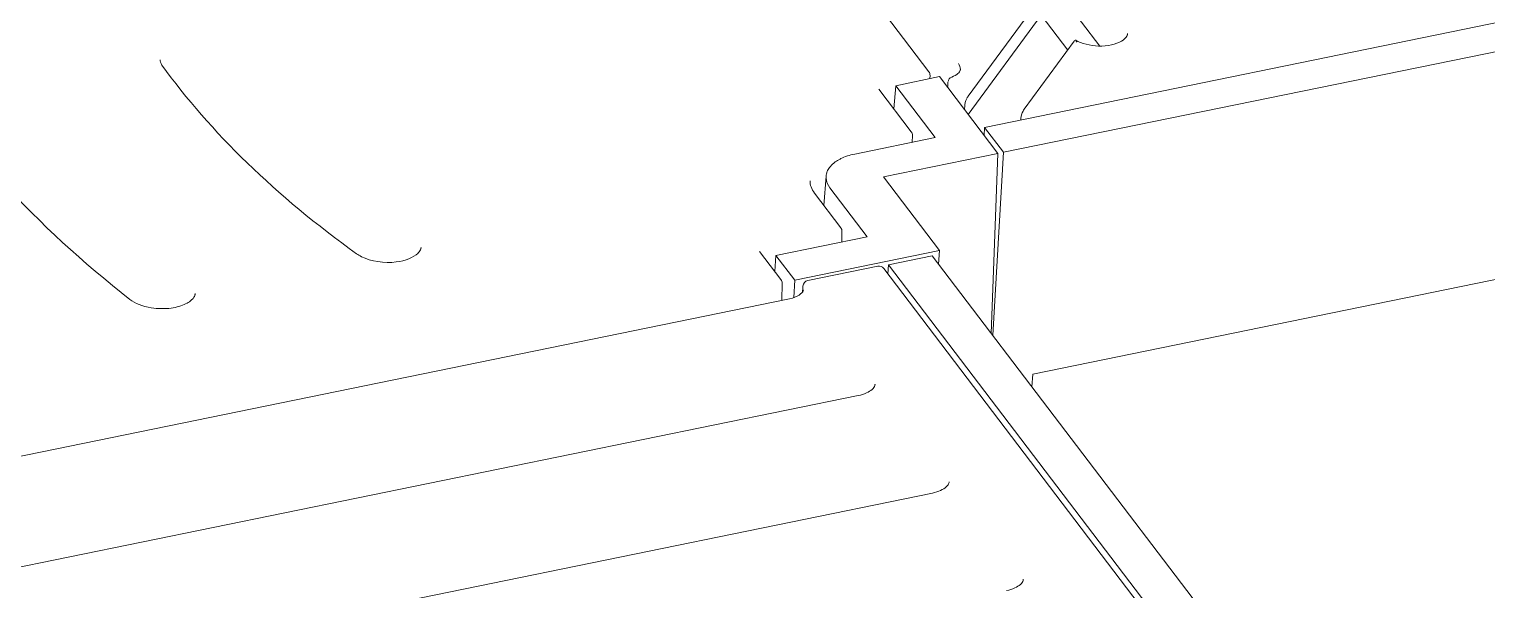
# Model space of a CAD drawing. Header units: millimetres. Extents: x 4267 to 8467, y 166 to 3136.
# Drawn here: x 4687.8 to 4799.4, y 1830.3 to 1873.2 of the extents above; entities that cross this region are included whole.
import ezdxf

# ---------------------------------------------------------------- set-up
doc = ezdxf.new("R2010")
doc.units = ezdxf.units.MM

msp = doc.modelspace()

# ---------------------------------------------------------------- linework, layer by layer
at = {"linetype": 'Continuous', "lineweight": 5}
for p, q in [((4760.94, 1865.64, 326.37), (5179.49, 1951.29, 326.37)), ((4762.39, 1863.74, 326.37), (5180.94, 1949.39, 326.37)), ((4756.68, 1869.91, 326.37), (4720.8, 1917.05, 326.37)), ((4769.76, 1871.87, 326.37), (4754.86, 1891.44, 326.37)), ((4759.69, 1868.05, 326.37), (4765.11, 1875.44, 326.37)), ((4765.27, 1874.24, 326.37), (4759.69, 1866.63, 326.37)), ((4765.27, 1874.24, 326.37), (4767.31, 1871.57, 326.37)), ((4763.98, 1867.03, 326.37), (4767.81, 1872.25, 326.37)), ((4757.49, 1869.53, 326.37), (4754.15, 1868.84, 326.37)), ((4756.76, 1869.38, 326.37), (4756.77, 1869.63, 326.37)), ((4757.49, 1869.53, 326.37), (4761.96, 1863.65, 326.37)), ((4755.33, 1865.32, 326.37), (4752.85, 1868.58, 326.37)), ((4754.01, 1867.06, 326.37), (4754.15, 1868.84, 326.37)), ((4754.15, 1868.84, 326.37), (4757.17, 1864.87, 326.37)), ((4759.41, 1867, 326.37), (4759.43, 1867.35, 326.37)), ((4760.94, 1865.64, 326.37), (4760.91, 1865.03, 326.37)), ((4762.39, 1863.74, 326.37), (4760.94, 1865.64, 326.37)), ((4763.72, 1866.33, 326.37), (4763.71, 1866.21, 326.37)), ((4757.17, 1864.87, 326.37), (4751.01, 1863.61, 326.37)), ((4755.41, 1864.51, 326.37), (4755.42, 1865.04, 326.37)), ((4761.96, 1863.65, 326.37), (4753.21, 1861.86, 326.37)), ((4761.96, 1863.65, 326.37), (4761.46, 1849.88, 326.37)), ((4761.57, 1849.74, 326.37), (4762.39, 1863.74, 326.37)), ((4748.81, 1861.92, 326.37), (4748.63, 1859.68, 326.37)), ((4757.5, 1856.22, 326.37), (4753.21, 1861.86, 326.37)), ((4749.93, 1857.97, 326.37), (4747.93, 1860.61, 326.37)), ((4749.11, 1861.02, 326.37), (4751.95, 1857.28, 326.37)), ((4751.95, 1857.28, 326.37), (4744.97, 1855.85, 326.37)), ((4750.01, 1856.88, 326.37), (4750.03, 1857.68, 326.37)), ((4764.63, 1846.76, 326.37), (4813.24, 1856.71, 326.37)), ((4745.35, 1854.01, 326.37), (4743.72, 1856.15, 326.37)), ((4744.97, 1855.85, 326.37), (4744.89, 1854.62, 326.37)), ((4744.97, 1855.85, 326.37), (4746.41, 1853.96, 326.37)), ((4746.41, 1853.96, 326.37), (4757.5, 1856.22, 326.37)), ((4753.59, 1855.14, 326.37), (4756.94, 1855.83, 326.37)), ((4937.98, 1617.94, 326.37), (4756.94, 1855.83, 326.37)), ((4757.5, 1856.22, 326.37), (4757.42, 1855.19, 326.37)), ((4752.77, 1855.02, 326.37), (4747.41, 1853.92, 326.37)), ((4776.35, 1824.45, 326.37), (4753.22, 1854.85, 326.37)), ((4753.54, 1854.43, 326.37), (4753.59, 1855.14, 326.37)), ((4934.63, 1617.25, 326.37), (4753.59, 1855.14, 326.37)), ((4745.42, 1852.41, 326.37), (4745.45, 1853.72, 326.37)), ((4746.41, 1853.96, 326.37), (4746.35, 1852.62, 326.37)), ((4746.02, 1852.54, 326.37), (4663.32, 1835.61, 326.37)), ((4764.56, 1845.8, 326.37), (4764.63, 1846.76, 326.37)), ((4751.27, 1845.13, 326.37), (4678.66, 1830.27, 326.37)), ((4756.95, 1837.67, 326.37), (4697.47, 1825.5, 326.37))]:
    msp.add_line(p, q, dxfattribs=at)
for points in [[(4758.14, 1869.11), (4758.14, 1869.1, -0.00001), (4758.14, 1869.09, -0.000011), (4758.14, 1869.08, -0.00001), (4758.14, 1869.07, -0.00001), (4758.14, 1869.06, -0.00001), (4758.14, 1869.05, -0.000009), (4758.13, 1869.04, -0.000009), (4758.13, 1869.03, -0.000009), (4758.13, 1869.02, -0.000009), (4758.13, 1869.01, -0.000008), (4758.13, 1869, -0.000008), (4758.13, 1868.99, -0.000008), (4758.13, 1868.98, -0.000008), (4758.13, 1868.97, -0.000007), (4758.13, 1868.96, -0.000007), (4758.13, 1868.95, -0.000007), (4758.13, 1868.94, -0.000007), (4758.13, 1868.93, -0.000006), (4758.13, 1868.92, -0.000006), (4758.12, 1868.91, -0.000006), (4758.12, 1868.9, -0.000005), (4758.12, 1868.89, -0.000005), (4758.12, 1868.88, -0.000005), (4758.12, 1868.87, -0.000005), (4758.12, 1868.86, -0.000004), (4758.12, 1868.85, -0.000004), (4758.12, 1868.84, -0.000004), (4758.12, 1868.83, -0.000004), (4758.12, 1868.82, -0.000003), (4758.12, 1868.81, -0.000003), (4758.12, 1868.8, -0.000003), (4758.12, 1868.79, -0.000003), (4758.11, 1868.78, -0.000002), (4758.11, 1868.77, -0.000001), (4758.11, 1868.76, -0.000002), (4758.11, 1868.75, -0.000002), (4758.11, 1868.73, -0.000001), (4758.11, 1868.71, -0.000001)], [(4758.14, 1869.11), (4758.14, 1869.11, -0.000009), (4758.14, 1869.11, -0.000009), (4758.14, 1869.11, -0.000009), (4758.14, 1869.11, -0.000009), (4758.14, 1869.11, -0.000009), (4758.14, 1869.11, -0.000009), (4758.14, 1869.11, -0.000009), (4758.14, 1869.11, -0.000009), (4758.14, 1869.11, -0.000009), (4758.14, 1869.11, -0.000009), (4758.14, 1869.11, -0.000009), (4758.14, 1869.11, -0.000009), (4758.14, 1869.11, -0.000009), (4758.14, 1869.11, -0.000009), (4758.14, 1869.11, -0.000009), (4758.14, 1869.11, -0.000009), (4758.14, 1869.11, -0.000009), (4758.14, 1869.11, -0.00001), (4758.14, 1869.11, -0.000009), (4758.14, 1869.11, -0.000009), (4758.14, 1869.11, -0.00001), (4758.14, 1869.11, -0.000011), (4758.14, 1869.11, -0.000009), (4758.14, 1869.11, -0.000003), (4758.14, 1869.11, -0.000012), (4758.14, 1869.11, -0.000021), (4758.14, 1869.11, -0.00001), (4758.14, 1869.11, -0.000005)], [(4747.59, 1861.55), (4747.59, 1861.55, 0.000004), (4747.59, 1861.55, 0.000004), (4747.59, 1861.55, 0.000004), (4747.59, 1861.55, 0.000004), (4747.59, 1861.55, 0.000004), (4747.59, 1861.55, 0.000004), (4747.59, 1861.55, 0.000004), (4747.59, 1861.55, 0.000004), (4747.59, 1861.55, 0.000004), (4747.59, 1861.55, 0.000004), (4747.59, 1861.55, 0.000004), (4747.59, 1861.55, 0.000004), (4747.59, 1861.55, 0.000004), (4747.59, 1861.55, 0.000004), (4747.59, 1861.55, 0.000004), (4747.59, 1861.55, 0.000004), (4747.59, 1861.55, 0.000004), (4747.59, 1861.55, 0.000004), (4747.59, 1861.55, 0.000004), (4747.59, 1861.55, 0.000004), (4747.59, 1861.55, 0.000004), (4747.59, 1861.55, 0.000004), (4747.59, 1861.55, 0.000004), (4747.59, 1861.55, 0.000004), (4747.59, 1861.55, 0.000004), (4747.59, 1861.55, 0.000004), (4747.59, 1861.55, 0.000004), (4747.59, 1861.55, 0.000004), (4747.59, 1861.55, 0.000004), (4747.59, 1861.55, 0.000003), (4747.59, 1861.55, 0.000004), (4747.59, 1861.55, 0.000005), (4747.59, 1861.55, 0.000003), (4747.59, 1861.55, 0.000001), (4747.59, 1861.55, 0.000005), (4747.59, 1861.55, 0.000008), (4747.59, 1861.55, 0.000004), (4747.59, 1861.55, 0.000002)], [(4753.22, 1854.85), (4753.22, 1854.85, -0.000005), (4753.22, 1854.85, -0.000005), (4753.22, 1854.85, -0.000005), (4753.22, 1854.85, -0.000005), (4753.22, 1854.85, -0.000005), (4753.22, 1854.85, -0.000005), (4753.22, 1854.85, -0.000005), (4753.22, 1854.85, -0.000005), (4753.22, 1854.85, -0.000005), (4753.22, 1854.85, -0.000005), (4753.22, 1854.85, -0.000005), (4753.22, 1854.85, -0.000005), (4753.22, 1854.85, -0.000005), (4753.22, 1854.85, -0.000005), (4753.22, 1854.85, -0.000005), (4753.22, 1854.85, -0.000005), (4753.22, 1854.85, -0.000005), (4753.22, 1854.85, -0.000005), (4753.22, 1854.85, -0.000005), (4753.22, 1854.85, -0.000005), (4753.22, 1854.85, -0.000005), (4753.22, 1854.85, -0.000005), (4753.22, 1854.85, -0.000005), (4753.22, 1854.85, -0.000005), (4753.22, 1854.85, -0.000005), (4753.22, 1854.85, -0.000005), (4753.22, 1854.85, -0.000005), (4753.22, 1854.85, -0.000005), (4753.22, 1854.85, -0.000005), (4753.22, 1854.85, -0.000004), (4753.22, 1854.85, -0.000005), (4753.22, 1854.85, -0.000006), (4753.22, 1854.85, -0.000004), (4753.22, 1854.85, -0.000001), (4753.22, 1854.85, -0.000006), (4753.22, 1854.85, -0.00001), (4753.22, 1854.85, -0.000005), (4753.22, 1854.85, -0.000003)], [(4747.04, 1853.51), (4747.04, 1853.51, -0.000018), (4747.04, 1853.51, -0.000018), (4747.04, 1853.51, -0.000018), (4747.04, 1853.51, -0.000018), (4747.04, 1853.51, -0.000018), (4747.04, 1853.51, -0.000018), (4747.04, 1853.51, -0.000018), (4747.04, 1853.51, -0.000018), (4747.04, 1853.51, -0.000018), (4747.04, 1853.51, -0.000018), (4747.04, 1853.51, -0.000018), (4747.04, 1853.51, -0.000018), (4747.04, 1853.51, -0.000018), (4747.04, 1853.51, -0.000018), (4747.04, 1853.51, -0.000018), (4747.04, 1853.51, -0.000017), (4747.04, 1853.51, -0.000018), (4747.04, 1853.51, -0.000018), (4747.04, 1853.51, -0.000017), (4747.04, 1853.51, -0.000016), (4747.04, 1853.51, -0.000018), (4747.04, 1853.51, -0.000021), (4747.04, 1853.51, -0.000016), (4747.04, 1853.51, -0.000006), (4747.04, 1853.51, -0.000023), (4747.04, 1853.51, -0.00004), (4747.04, 1853.51, -0.000019), (4747.04, 1853.51, -0.00001)], [(4747.08, 1853.23), (4747.08, 1853.23, -0.000015), (4747.08, 1853.23, -0.000015), (4747.08, 1853.23, -0.000015), (4747.08, 1853.23, -0.000015), (4747.08, 1853.23, -0.000015), (4747.08, 1853.23, -0.000015), (4747.08, 1853.23, -0.000015), (4747.08, 1853.23, -0.000015), (4747.08, 1853.23, -0.000015), (4747.08, 1853.23, -0.000015), (4747.08, 1853.23, -0.000015), (4747.08, 1853.23, -0.000015), (4747.08, 1853.23, -0.000015), (4747.08, 1853.23, -0.000015), (4747.08, 1853.23, -0.000015), (4747.08, 1853.23, -0.000015), (4747.08, 1853.23, -0.000015), (4747.08, 1853.23, -0.000015), (4747.08, 1853.23, -0.000015), (4747.08, 1853.23, -0.000015), (4747.08, 1853.23, -0.000015), (4747.08, 1853.23, -0.000015), (4747.08, 1853.23, -0.000015), (4747.08, 1853.23, -0.000015), (4747.08, 1853.23, -0.000015), (4747.08, 1853.23, -0.000015), (4747.08, 1853.23, -0.000015), (4747.08, 1853.23, -0.000015), (4747.08, 1853.23, -0.000015), (4747.08, 1853.23, -0.000014), (4747.08, 1853.23, -0.000015), (4747.08, 1853.23, -0.000018), (4747.08, 1853.23, -0.000014), (4747.08, 1853.23, -0.000005), (4747.08, 1853.23, -0.000019), (4747.08, 1853.23, -0.000033), (4747.08, 1853.23, -0.000016), (4747.08, 1853.23, -0.000009)]]:
    msp.add_lwpolyline(points, format="xyb", dxfattribs=at)
for points, knots in [([(4767.97, 1872.17, 326.37), (4767.97, 1872.2, 326.37), (4767.97, 1872.22, 326.37), (4767.96, 1872.26, 326.37), (4767.96, 1872.27, 326.37), (4767.95, 1872.29, 326.37), (4767.94, 1872.3, 326.37), (4767.94, 1872.31, 326.37), (4767.93, 1872.31, 326.37), (4767.93, 1872.31, 326.37), (4767.93, 1872.31, 326.37), (4767.93, 1872.32, 326.37), (4767.92, 1872.32, 326.37), (4767.91, 1872.32, 326.37), (4767.9, 1872.32, 326.37), (4767.9, 1872.32, 326.37), (4767.89, 1872.32, 326.37), (4767.88, 1872.32, 326.37), (4767.84, 1872.3, 326.37), (4767.82, 1872.27, 326.37), (4767.81, 1872.25, 326.37)], [0.1011847, 0.1011847, 0.1011847, 0.1011847, 0.25, 0.25, 0.375, 0.375, 0.4375, 0.4375, 0.46875, 0.484375, 0.484375, 0.5, 0.5, 0.625, 0.625, 0.6875, 0.6875, 0.75, 0.75, 1, 1, 1, 1]), ([(4771.89, 1872.82, 326.37), (4771.89, 1872.82, 326.37), (4771.89, 1872.81, 326.37), (4771.89, 1872.8, 326.37), (4771.89, 1872.76, 326.37), (4771.87, 1872.68, 326.37), (4771.77, 1872.52, 326.37), (4771.29, 1872.07, 326.37), (4769.7, 1871.71, 326.37), (4768.36, 1872.06, 326.37), (4767.92, 1872.32, 326.37)], [0, 0, 0, 0, 0.004108, 0.011861, 0.027552, 0.074626, 0.153457, 0.294749, 0.654821, 1, 1, 1, 1]), ([(4759.09, 1870.08, 326.37), (4759.09, 1870.06, 326.37), (4759.08, 1869.92, 326.37), (4758.85, 1869.65, 326.37), (4758.43, 1869.5, 326.37)], [0, 0, 0, 0, 0.134165, 1, 1, 1, 1]), ([(4759.43, 1867.35, 326.37), (4759.43, 1867.4, 326.37), (4759.44, 1867.45, 326.37), (4759.46, 1867.53, 326.37), (4759.46, 1867.55, 326.37), (4759.48, 1867.61, 326.37), (4759.49, 1867.66, 326.37), (4759.54, 1867.78, 326.37), (4759.57, 1867.84, 326.37), (4759.61, 1867.92, 326.37), (4759.61, 1867.93, 326.37), (4759.64, 1867.98, 326.37), (4759.66, 1868.02, 326.37), (4759.69, 1868.05, 326.37)], [0, 0, 0, 0, 0.25, 0.25, 0.3125, 0.3125, 0.5, 0.5, 0.75, 0.75, 0.8125, 0.8125, 1, 1, 1, 1]), ([(4763.72, 1866.33, 326.37), (4763.72, 1866.37, 326.37), (4763.73, 1866.41, 326.37), (4763.74, 1866.47, 326.37), (4763.74, 1866.48, 326.37), (4763.76, 1866.56, 326.37), (4763.78, 1866.63, 326.37), (4763.82, 1866.75, 326.37), (4763.84, 1866.8, 326.37), (4763.87, 1866.86, 326.37), (4763.88, 1866.87, 326.37), (4763.92, 1866.94, 326.37), (4763.95, 1866.99, 326.37), (4763.98, 1867.03, 326.37)], [0, 0, 0, 0, 0.1875, 0.1875, 0.25, 0.25, 0.5, 0.5, 0.6875, 0.6875, 0.75, 0.75, 1, 1, 1, 1]), ([(4751.01, 1863.61, 326.37), (4750.61, 1863.53, 326.37), (4750.25, 1863.41, 326.37), (4749.92, 1863.25, 326.37), (4749.9, 1863.24, 326.37), (4749.75, 1863.16, 326.37), (4749.63, 1863.09, 326.37), (4749.48, 1862.98, 326.37), (4749.45, 1862.95, 326.37), (4749.27, 1862.81, 326.37), (4749.16, 1862.7, 326.37), (4749, 1862.47, 326.37), (4748.94, 1862.38, 326.37), (4748.88, 1862.24, 326.37), (4748.87, 1862.21, 326.37), (4748.83, 1862.06, 326.37), (4748.81, 1861.94, 326.37), (4748.81, 1861.8, 326.37), (4748.81, 1861.79, 326.37), (4748.83, 1861.51, 326.37), (4748.92, 1861.26, 326.37), (4749.11, 1861.02, 326.37)], [0, 0, 0, 0, 0.234375, 0.234375, 0.25, 0.25, 0.34375, 0.34375, 0.375, 0.375, 0.5, 0.5, 0.59375, 0.59375, 0.625, 0.625, 0.734375, 0.734375, 0.75, 0.75, 1, 1, 1, 1]), ([(4717.82, 1856.47, 326.37), (4717.82, 1856.47, 326.37), (4717.82, 1856.46, 326.37), (4717.81, 1856.44, 326.37), (4717.8, 1856.37, 326.37), (4717.75, 1856.23, 326.37), (4717.45, 1855.79, 326.37), (4715.84, 1855.11, 326.37), (4713.74, 1855.43, 326.37), (4712.99, 1855.9, 326.37), (4712.88, 1855.97, 326.37)], [0, 0, 0, 0, 0.003172, 0.011157, 0.03145, 0.084137, 0.188866, 0.512025, 0.921009, 1, 1, 1, 1]), ([(4700.53, 1852.93, 326.37), (4700.53, 1852.93, 326.37), (4700.53, 1852.93, 326.37), (4700.53, 1852.92, 326.37), (4700.53, 1852.92, 326.37), (4700.52, 1852.91, 326.37), (4700.52, 1852.9, 326.37), (4700.52, 1852.88, 326.37), (4700.51, 1852.85, 326.37), (4700.5, 1852.81, 326.37), (4700.48, 1852.74, 326.37), (4700.44, 1852.67, 326.37), (4700.34, 1852.53, 326.37), (4700.16, 1852.35, 326.37), (4699.67, 1852.05, 326.37), (4698.66, 1851.75, 326.37), (4696.95, 1851.77, 326.37), (4695.89, 1852.19, 326.37), (4695.52, 1852.49, 326.37)], [0, 0, 0, 0, 0.001516, 0.003035, 0.004938, 0.008758, 0.010675, 0.020322, 0.030095, 0.054927, 0.067637, 0.1129, 0.146411, 0.216725, 0.306303, 0.493291, 0.71042, 1, 1, 1, 1]), ([(4747.08, 1853.23, 326.37), (4747.07, 1853.2, 326.37), (4747.07, 1853.02, 326.37), (4746.62, 1852.65, 326.37), (4746.02, 1852.54, 326.37)], [0, 0, 0, 0, 0.157646, 1, 1, 1, 1]), ([(4752.56, 1846, 326.37), (4752.56, 1845.99, 326.37), (4752.55, 1845.95, 326.37), (4752.53, 1845.84, 326.37), (4752.34, 1845.51, 326.37), (4751.74, 1845.22, 326.37), (4751.27, 1845.13, 326.37)], [0, 0, 0, 0, 0.028238, 0.12278, 0.438289, 1, 1, 1, 1]), ([(4758.23, 1838.53, 326.37), (4758.23, 1838.53, 326.37), (4758.23, 1838.49, 326.37), (4758.21, 1838.38, 326.37), (4758.01, 1838.05, 326.37), (4757.41, 1837.76, 326.37), (4756.95, 1837.67, 326.37)], [0, 0, 0, 0, 0.028238, 0.12278, 0.438289, 1, 1, 1, 1]), ([(4763.91, 1831.07, 326.37), (4763.91, 1831.07, 326.37), (4763.91, 1831.03, 326.37), (4763.89, 1830.92, 326.37), (4763.69, 1830.59, 326.37), (4763.09, 1830.3, 326.37), (4762.63, 1830.21, 326.37)], [0, 0, 0, 0, 0.028238, 0.12278, 0.438289, 1, 1, 1, 1])]:
    msp.add_open_spline(points, degree=3, knots=knots, dxfattribs=at)
for points in [[(4695.52, 1852.49, 326.37), (4688.27, 1858.17, 326.37), (4682.54, 1864.42, 326.37), (4678.61, 1870.93, 326.37)], [(4697.98, 1870.41, 326.37), (4697.87, 1870.57, 326.37), (4697.83, 1870.71, 326.37), (4697.83, 1870.83, 326.37)], [(4712.88, 1855.97, 326.37), (4706.72, 1860.4, 326.37), (4701.68, 1865.28, 326.37), (4697.98, 1870.41, 326.37)], [(4758.94, 1870.54, 326.37), (4759.05, 1870.39, 326.37), (4759.1, 1870.23, 326.37), (4759.09, 1870.08, 326.37)], [(4756.77, 1869.63, 326.37), (4756.77, 1869.73, 326.37), (4756.74, 1869.83, 326.37), (4756.68, 1869.91, 326.37)], [(4758.43, 1869.5, 326.37), (4758.27, 1869.44, 326.37), (4758.15, 1869.28, 326.37), (4758.15, 1869.16, 326.37)], [(4758.43, 1869.51, 326.37), (4758.43, 1869.51, 326.37), (4758.43, 1869.51, 326.37), (4758.43, 1869.51, 326.37)], [(4755.42, 1865.04, 326.37), (4755.43, 1865.14, 326.37), (4755.39, 1865.24, 326.37), (4755.33, 1865.32, 326.37)], [(4747.93, 1860.61, 326.37), (4747.68, 1860.93, 326.37), (4747.58, 1861.25, 326.37), (4747.59, 1861.55, 326.37)], [(4750.03, 1857.68, 326.37), (4750.03, 1857.79, 326.37), (4750, 1857.89, 326.37), (4749.93, 1857.97, 326.37)], [(4753.22, 1854.85, 326.37), (4753.12, 1854.99, 326.37), (4752.93, 1855.06, 326.37), (4752.77, 1855.02, 326.37)], [(4745.45, 1853.72, 326.37), (4745.45, 1853.82, 326.37), (4745.42, 1853.93, 326.37), (4745.35, 1854.01, 326.37)], [(4747.04, 1853.51, 326.37), (4747.03, 1853.36, 326.37), (4747.02, 1853.2, 326.37), (4747.01, 1853.05, 326.37)], [(4747.41, 1853.92, 326.37), (4747.21, 1853.89, 326.37), (4747.06, 1853.71, 326.37), (4747.04, 1853.51, 326.37)]]:
    msp.add_open_spline(points, degree=3, dxfattribs=at)

doc.saveas('drawing.dxf')
